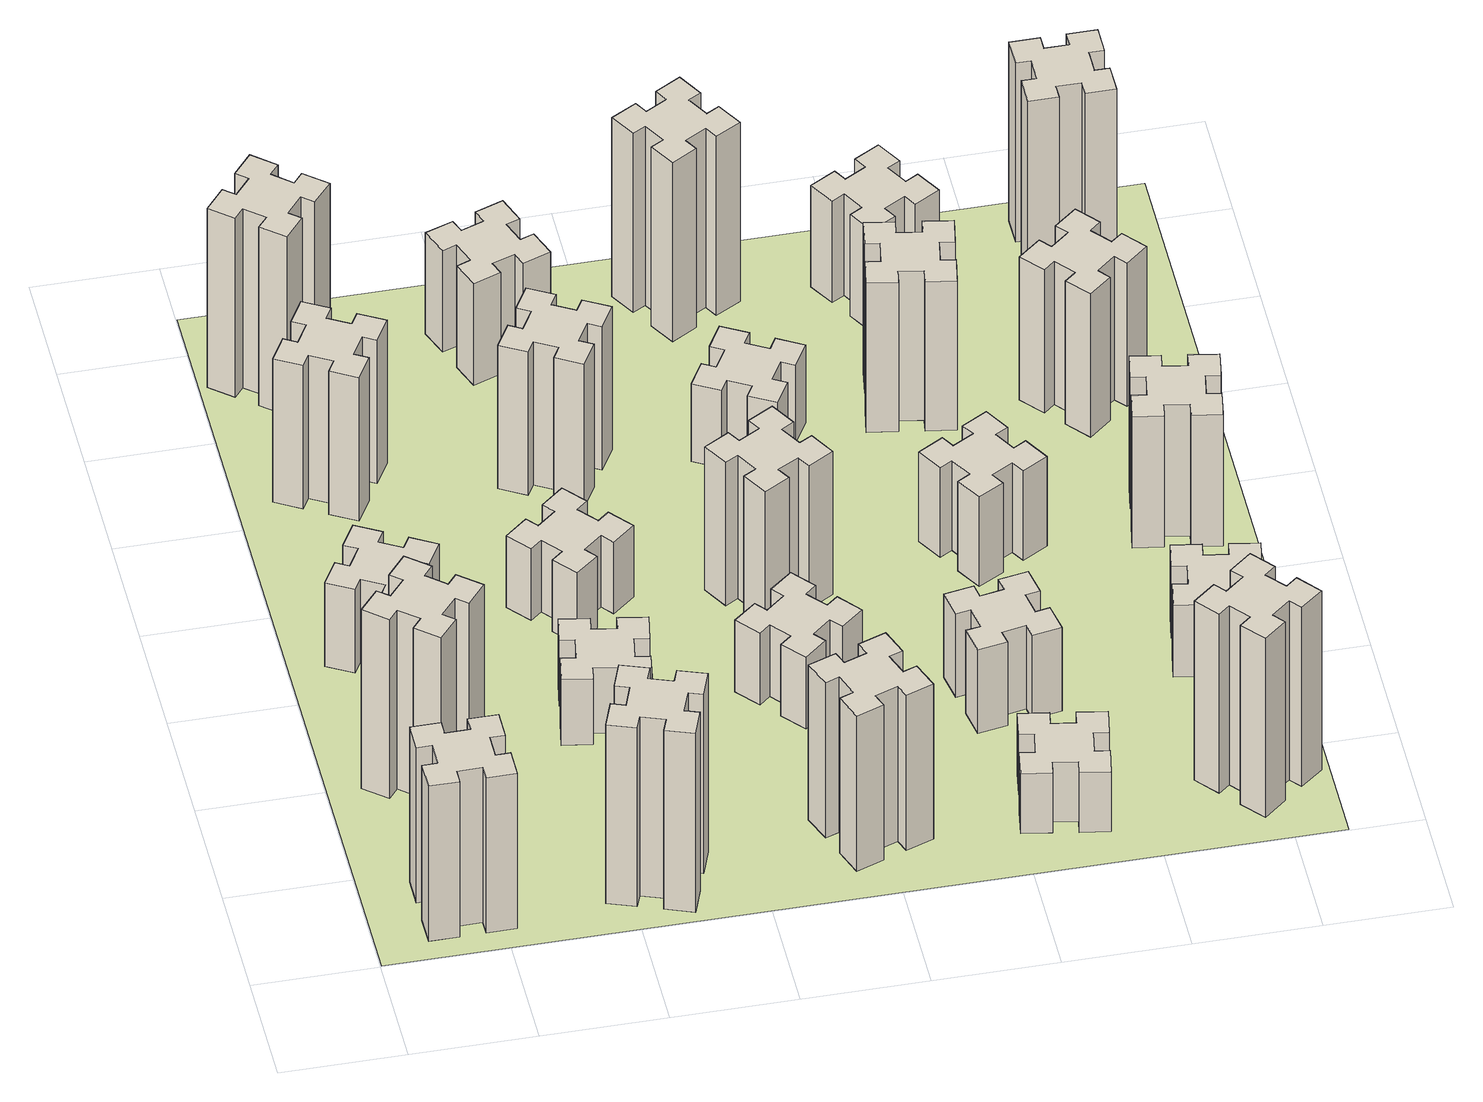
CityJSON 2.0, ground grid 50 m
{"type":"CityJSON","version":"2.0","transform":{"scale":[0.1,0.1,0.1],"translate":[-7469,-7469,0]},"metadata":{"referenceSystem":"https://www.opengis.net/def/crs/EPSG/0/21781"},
"CityObjects":{
"building1":{"type":"Building","attributes":{"class":"1000","function":"1000","usage":"1000","yearOfConstruction":2016,"roofType":"1000","measuredHeight":78,"storeysAboveGround":30,"storeysBelowGround":0},"geometry":[{"type":"Solid","lod":"1","boundaries":[[[[0,1,2,3,4,5,6,7,8,9,10,11,12,13,14,15,16,17,18,19]],[[17,16,20,21]],[[16,15,22,20]],[[15,14,23,22]],[[14,13,24,23]],[[13,12,25,24]],[[12,11,26,25]],[[11,10,27,26]],[[10,9,28,27]],[[9,8,29,28]],[[8,7,30,29]],[[7,6,31,30]],[[6,5,32,31]],[[5,4,33,32]],[[4,3,34,33]],[[3,2,35,34]],[[2,1,36,35]],[[1,0,37,36]],[[0,19,38,37]],[[19,18,39,38]],[[18,17,21,39]],[[24,25,26,27,28,29,30,31,32,33,34,35,36,37,38,39,21,20,22,23]]]]}]},
"building2":{"type":"Building","attributes":{"class":"1000","function":"1000","usage":"1000","yearOfConstruction":2016,"roofType":"1000","measuredHeight":90,"storeysAboveGround":30,"storeysBelowGround":0},"geometry":[{"type":"Solid","lod":"1","boundaries":[[[[40,41,42,43,44,45,46,47,48,49,50,51,52,53,54,55,56,57,58,59]],[[57,56,60,61]],[[56,55,62,60]],[[55,54,63,62]],[[54,53,64,63]],[[53,52,65,64]],[[52,51,66,65]],[[51,50,67,66]],[[50,49,68,67]],[[49,48,69,68]],[[48,47,70,69]],[[47,46,71,70]],[[46,45,72,71]],[[45,44,73,72]],[[44,43,74,73]],[[43,42,75,74]],[[42,41,76,75]],[[41,40,77,76]],[[40,59,78,77]],[[59,58,79,78]],[[58,57,61,79]],[[64,65,66,67,68,69,70,71,72,73,74,75,76,77,78,79,61,60,62,63]]]]}]},
"building3":{"type":"Building","attributes":{"class":"1000","function":"1000","usage":"1000","yearOfConstruction":2016,"roofType":"1000","measuredHeight":42,"storeysAboveGround":30,"storeysBelowGround":0},"geometry":[{"type":"Solid","lod":"1","boundaries":[[[[80,81,82,83,84,85,86,87,88,89,90,91,92,93,94,95,96,97,98,99]],[[97,96,100,101]],[[96,95,102,100]],[[95,94,103,102]],[[94,93,104,103]],[[93,92,105,104]],[[92,91,106,105]],[[91,90,107,106]],[[90,89,108,107]],[[89,88,109,108]],[[88,87,110,109]],[[87,86,111,110]],[[86,85,112,111]],[[85,84,113,112]],[[84,83,114,113]],[[83,82,115,114]],[[82,81,116,115]],[[81,80,117,116]],[[80,99,118,117]],[[99,98,119,118]],[[98,97,101,119]],[[104,105,106,107,108,109,110,111,112,113,114,115,116,117,118,119,101,100,102,103]]]]}]},
"building4":{"type":"Building","attributes":{"class":"1000","function":"1000","usage":"1000","yearOfConstruction":2016,"roofType":"1000","measuredHeight":72,"storeysAboveGround":30,"storeysBelowGround":0},"geometry":[{"type":"Solid","lod":"1","boundaries":[[[[120,121,122,123,124,125,126,127,128,129,130,131,132,133,134,135,136,137,138,139]],[[137,136,140,141]],[[136,135,142,140]],[[135,134,143,142]],[[134,133,144,143]],[[133,132,145,144]],[[132,131,146,145]],[[131,130,147,146]],[[130,129,148,147]],[[129,128,149,148]],[[128,127,150,149]],[[127,126,151,150]],[[126,125,152,151]],[[125,124,153,152]],[[124,123,154,153]],[[123,122,155,154]],[[122,121,156,155]],[[121,120,157,156]],[[120,139,158,157]],[[139,138,159,158]],[[138,137,141,159]],[[144,145,146,147,148,149,150,151,152,153,154,155,156,157,158,159,141,140,142,143]]]]}]},
"building5":{"type":"Building","attributes":{"class":"1000","function":"1000","usage":"1000","yearOfConstruction":2016,"roofType":"1000","measuredHeight":90,"storeysAboveGround":30,"storeysBelowGround":0},"geometry":[{"type":"Solid","lod":"1","boundaries":[[[[160,161,162,163,164,165,166,167,168,169,170,171,172,173,174,175,176,177,178,179]],[[177,176,180,181]],[[176,175,182,180]],[[175,174,183,182]],[[174,173,184,183]],[[173,172,185,184]],[[172,171,186,185]],[[171,170,187,186]],[[170,169,188,187]],[[169,168,189,188]],[[168,167,190,189]],[[167,166,191,190]],[[166,165,192,191]],[[165,164,193,192]],[[164,163,194,193]],[[163,162,195,194]],[[162,161,196,195]],[[161,160,197,196]],[[160,179,198,197]],[[179,178,199,198]],[[178,177,181,199]],[[184,185,186,187,188,189,190,191,192,193,194,195,196,197,198,199,181,180,182,183]]]]}]},
"building6":{"type":"Building","attributes":{"class":"1000","function":"1000","usage":"1000","yearOfConstruction":2016,"roofType":"1000","measuredHeight":90,"storeysAboveGround":30,"storeysBelowGround":0},"geometry":[{"type":"Solid","lod":"1","boundaries":[[[[200,201,202,203,204,205,206,207,208,209,210,211,212,213,214,215,216,217,218,219]],[[217,216,220,221]],[[216,215,222,220]],[[215,214,223,222]],[[214,213,224,223]],[[213,212,225,224]],[[212,211,226,225]],[[211,210,227,226]],[[210,209,228,227]],[[209,208,229,228]],[[208,207,230,229]],[[207,206,231,230]],[[206,205,232,231]],[[205,204,233,232]],[[204,203,234,233]],[[203,202,235,234]],[[202,201,236,235]],[[201,200,237,236]],[[200,219,238,237]],[[219,218,239,238]],[[218,217,221,239]],[[224,225,226,227,228,229,230,231,232,233,234,235,236,237,238,239,221,220,222,223]]]]}]},
"building7":{"type":"Building","attributes":{"class":"1000","function":"1000","usage":"1000","yearOfConstruction":2016,"roofType":"1000","measuredHeight":33,"storeysAboveGround":30,"storeysBelowGround":0},"geometry":[{"type":"Solid","lod":"1","boundaries":[[[[240,241,242,243,244,245,246,247,248,249,250,251,252,253,254,255,256,257,258,259]],[[257,256,260,261]],[[256,255,262,260]],[[255,254,263,262]],[[254,253,264,263]],[[253,252,265,264]],[[252,251,266,265]],[[251,250,267,266]],[[250,249,268,267]],[[249,248,269,268]],[[248,247,270,269]],[[247,246,271,270]],[[246,245,272,271]],[[245,244,273,272]],[[244,243,274,273]],[[243,242,275,274]],[[242,241,276,275]],[[241,240,277,276]],[[240,259,278,277]],[[259,258,279,278]],[[258,257,261,279]],[[264,265,266,267,268,269,270,271,272,273,274,275,276,277,278,279,261,260,262,263]]]]}]},
"building8":{"type":"Building","attributes":{"class":"1000","function":"1000","usage":"1000","yearOfConstruction":2016,"roofType":"1000","measuredHeight":36,"storeysAboveGround":30,"storeysBelowGround":0},"geometry":[{"type":"Solid","lod":"1","boundaries":[[[[280,281,282,283,284,285,286,287,288,289,290,291,292,293,294,295,296,297,298,299]],[[297,296,300,301]],[[296,295,302,300]],[[295,294,303,302]],[[294,293,304,303]],[[293,292,305,304]],[[292,291,306,305]],[[291,290,307,306]],[[290,289,308,307]],[[289,288,309,308]],[[288,287,310,309]],[[287,286,311,310]],[[286,285,312,311]],[[285,284,313,312]],[[284,283,314,313]],[[283,282,315,314]],[[282,281,316,315]],[[281,280,317,316]],[[280,299,318,317]],[[299,298,319,318]],[[298,297,301,319]],[[304,305,306,307,308,309,310,311,312,313,314,315,316,317,318,319,301,300,302,303]]]]}]},
"building9":{"type":"Building","attributes":{"class":"1000","function":"1000","usage":"1000","yearOfConstruction":2016,"roofType":"1000","measuredHeight":72,"storeysAboveGround":30,"storeysBelowGround":0},"geometry":[{"type":"Solid","lod":"1","boundaries":[[[[320,321,322,323,324,325,326,327,328,329,330,331,332,333,334,335,336,337,338,339]],[[337,336,340,341]],[[336,335,342,340]],[[335,334,343,342]],[[334,333,344,343]],[[333,332,345,344]],[[332,331,346,345]],[[331,330,347,346]],[[330,329,348,347]],[[329,328,349,348]],[[328,327,350,349]],[[327,326,351,350]],[[326,325,352,351]],[[325,324,353,352]],[[324,323,354,353]],[[323,322,355,354]],[[322,321,356,355]],[[321,320,357,356]],[[320,339,358,357]],[[339,338,359,358]],[[338,337,341,359]],[[344,345,346,347,348,349,350,351,352,353,354,355,356,357,358,359,341,340,342,343]]]]}]},
"building10":{"type":"Building","attributes":{"class":"1000","function":"1000","usage":"1000","yearOfConstruction":2016,"roofType":"1000","measuredHeight":78,"storeysAboveGround":30,"storeysBelowGround":0},"geometry":[{"type":"Solid","lod":"1","boundaries":[[[[360,361,362,363,364,365,366,367,368,369,370,371,372,373,374,375,376,377,378,379]],[[377,376,380,381]],[[376,375,382,380]],[[375,374,383,382]],[[374,373,384,383]],[[373,372,385,384]],[[372,371,386,385]],[[371,370,387,386]],[[370,369,388,387]],[[369,368,389,388]],[[368,367,390,389]],[[367,366,391,390]],[[366,365,392,391]],[[365,364,393,392]],[[364,363,394,393]],[[363,362,395,394]],[[362,361,396,395]],[[361,360,397,396]],[[360,379,398,397]],[[379,378,399,398]],[[378,377,381,399]],[[384,385,386,387,388,389,390,391,392,393,394,395,396,397,398,399,381,380,382,383]]]]}]},
"building11":{"type":"Building","attributes":{"class":"1000","function":"1000","usage":"1000","yearOfConstruction":2016,"roofType":"1000","measuredHeight":51,"storeysAboveGround":30,"storeysBelowGround":0},"geometry":[{"type":"Solid","lod":"1","boundaries":[[[[400,401,402,403,404,405,406,407,408,409,410,411,412,413,414,415,416,417,418,419]],[[417,416,420,421]],[[416,415,422,420]],[[415,414,423,422]],[[414,413,424,423]],[[413,412,425,424]],[[412,411,426,425]],[[411,410,427,426]],[[410,409,428,427]],[[409,408,429,428]],[[408,407,430,429]],[[407,406,431,430]],[[406,405,432,431]],[[405,404,433,432]],[[404,403,434,433]],[[403,402,435,434]],[[402,401,436,435]],[[401,400,437,436]],[[400,419,438,437]],[[419,418,439,438]],[[418,417,421,439]],[[424,425,426,427,428,429,430,431,432,433,434,435,436,437,438,439,421,420,422,423]]]]}]},
"building12":{"type":"Building","attributes":{"class":"1000","function":"1000","usage":"1000","yearOfConstruction":2016,"roofType":"1000","measuredHeight":36,"storeysAboveGround":30,"storeysBelowGround":0},"geometry":[{"type":"Solid","lod":"1","boundaries":[[[[440,441,442,443,444,445,446,447,448,449,450,451,452,453,454,455,456,457,458,459]],[[457,456,460,461]],[[456,455,462,460]],[[455,454,463,462]],[[454,453,464,463]],[[453,452,465,464]],[[452,451,466,465]],[[451,450,467,466]],[[450,449,468,467]],[[449,448,469,468]],[[448,447,470,469]],[[447,446,471,470]],[[446,445,472,471]],[[445,444,473,472]],[[444,443,474,473]],[[443,442,475,474]],[[442,441,476,475]],[[441,440,477,476]],[[440,459,478,477]],[[459,458,479,478]],[[458,457,461,479]],[[464,465,466,467,468,469,470,471,472,473,474,475,476,477,478,479,461,460,462,463]]]]}]},
"building13":{"type":"Building","attributes":{"class":"1000","function":"1000","usage":"1000","yearOfConstruction":2016,"roofType":"1000","measuredHeight":72,"storeysAboveGround":30,"storeysBelowGround":0},"geometry":[{"type":"Solid","lod":"1","boundaries":[[[[480,481,482,483,484,485,486,487,488,489,490,491,492,493,494,495,496,497,498,499]],[[497,496,500,501]],[[496,495,502,500]],[[495,494,503,502]],[[494,493,504,503]],[[493,492,505,504]],[[492,491,506,505]],[[491,490,507,506]],[[490,489,508,507]],[[489,488,509,508]],[[488,487,510,509]],[[487,486,511,510]],[[486,485,512,511]],[[485,484,513,512]],[[484,483,514,513]],[[483,482,515,514]],[[482,481,516,515]],[[481,480,517,516]],[[480,499,518,517]],[[499,498,519,518]],[[498,497,501,519]],[[504,505,506,507,508,509,510,511,512,513,514,515,516,517,518,519,501,500,502,503]]]]}]},
"building14":{"type":"Building","attributes":{"class":"1000","function":"1000","usage":"1000","yearOfConstruction":2016,"roofType":"1000","measuredHeight":39,"storeysAboveGround":30,"storeysBelowGround":0},"geometry":[{"type":"Solid","lod":"1","boundaries":[[[[520,521,522,523,524,525,526,527,528,529,530,531,532,533,534,535,536,537,538,539]],[[537,536,540,541]],[[536,535,542,540]],[[535,534,543,542]],[[534,533,544,543]],[[533,532,545,544]],[[532,531,546,545]],[[531,530,547,546]],[[530,529,548,547]],[[529,528,549,548]],[[528,527,550,549]],[[527,526,551,550]],[[526,525,552,551]],[[525,524,553,552]],[[524,523,554,553]],[[523,522,555,554]],[[522,521,556,555]],[[521,520,557,556]],[[520,539,558,557]],[[539,538,559,558]],[[538,537,541,559]],[[544,545,546,547,548,549,550,551,552,553,554,555,556,557,558,559,541,540,542,543]]]]}]},
"building15":{"type":"Building","attributes":{"class":"1000","function":"1000","usage":"1000","yearOfConstruction":2016,"roofType":"1000","measuredHeight":30,"storeysAboveGround":30,"storeysBelowGround":0},"geometry":[{"type":"Solid","lod":"1","boundaries":[[[[560,561,562,563,564,565,566,567,568,569,570,571,572,573,574,575,576,577,578,579]],[[577,576,580,581]],[[576,575,582,580]],[[575,574,583,582]],[[574,573,584,583]],[[573,572,585,584]],[[572,571,586,585]],[[571,570,587,586]],[[570,569,588,587]],[[569,568,589,588]],[[568,567,590,589]],[[567,566,591,590]],[[566,565,592,591]],[[565,564,593,592]],[[564,563,594,593]],[[563,562,595,594]],[[562,561,596,595]],[[561,560,597,596]],[[560,579,598,597]],[[579,578,599,598]],[[578,577,581,599]],[[584,585,586,587,588,589,590,591,592,593,594,595,596,597,598,599,581,580,582,583]]]]}]},
"building16":{"type":"Building","attributes":{"class":"1000","function":"1000","usage":"1000","yearOfConstruction":2016,"roofType":"1000","measuredHeight":90,"storeysAboveGround":30,"storeysBelowGround":0},"geometry":[{"type":"Solid","lod":"1","boundaries":[[[[600,601,602,603,604,605,606,607,608,609,610,611,612,613,614,615,616,617,618,619]],[[617,616,620,621]],[[616,615,622,620]],[[615,614,623,622]],[[614,613,624,623]],[[613,612,625,624]],[[612,611,626,625]],[[611,610,627,626]],[[610,609,628,627]],[[609,608,629,628]],[[608,607,630,629]],[[607,606,631,630]],[[606,605,632,631]],[[605,604,633,632]],[[604,603,634,633]],[[603,602,635,634]],[[602,601,636,635]],[[601,600,637,636]],[[600,619,638,637]],[[619,618,639,638]],[[618,617,621,639]],[[624,625,626,627,628,629,630,631,632,633,634,635,636,637,638,639,621,620,622,623]]]]}]},
"building17":{"type":"Building","attributes":{"class":"1000","function":"1000","usage":"1000","yearOfConstruction":2016,"roofType":"1000","measuredHeight":42,"storeysAboveGround":30,"storeysBelowGround":0},"geometry":[{"type":"Solid","lod":"1","boundaries":[[[[640,641,642,643,644,645,646,647,648,649,650,651,652,653,654,655,656,657,658,659]],[[657,656,660,661]],[[656,655,662,660]],[[655,654,663,662]],[[654,653,664,663]],[[653,652,665,664]],[[652,651,666,665]],[[651,650,667,666]],[[650,649,668,667]],[[649,648,669,668]],[[648,647,670,669]],[[647,646,671,670]],[[646,645,672,671]],[[645,644,673,672]],[[644,643,674,673]],[[643,642,675,674]],[[642,641,676,675]],[[641,640,677,676]],[[640,659,678,677]],[[659,658,679,678]],[[658,657,661,679]],[[664,665,666,667,668,669,670,671,672,673,674,675,676,677,678,679,661,660,662,663]]]]}]},
"building18":{"type":"Building","attributes":{"class":"1000","function":"1000","usage":"1000","yearOfConstruction":2016,"roofType":"1000","measuredHeight":45,"storeysAboveGround":30,"storeysBelowGround":0},"geometry":[{"type":"Solid","lod":"1","boundaries":[[[[680,681,682,683,684,685,686,687,688,689,690,691,692,693,694,695,696,697,698,699]],[[697,696,700,701]],[[696,695,702,700]],[[695,694,703,702]],[[694,693,704,703]],[[693,692,705,704]],[[692,691,706,705]],[[691,690,707,706]],[[690,689,708,707]],[[689,688,709,708]],[[688,687,710,709]],[[687,686,711,710]],[[686,685,712,711]],[[685,684,713,712]],[[684,683,714,713]],[[683,682,715,714]],[[682,681,716,715]],[[681,680,717,716]],[[680,699,718,717]],[[699,698,719,718]],[[698,697,701,719]],[[704,705,706,707,708,709,710,711,712,713,714,715,716,717,718,719,701,700,702,703]]]]}]},
"building19":{"type":"Building","attributes":{"class":"1000","function":"1000","usage":"1000","yearOfConstruction":2016,"roofType":"1000","measuredHeight":75,"storeysAboveGround":30,"storeysBelowGround":0},"geometry":[{"type":"Solid","lod":"1","boundaries":[[[[720,721,722,723,724,725,726,727,728,729,730,731,732,733,734,735,736,737,738,739]],[[737,736,740,741]],[[736,735,742,740]],[[735,734,743,742]],[[734,733,744,743]],[[733,732,745,744]],[[732,731,746,745]],[[731,730,747,746]],[[730,729,748,747]],[[729,728,749,748]],[[728,727,750,749]],[[727,726,751,750]],[[726,725,752,751]],[[725,724,753,752]],[[724,723,754,753]],[[723,722,755,754]],[[722,721,756,755]],[[721,720,757,756]],[[720,739,758,757]],[[739,738,759,758]],[[738,737,741,759]],[[744,745,746,747,748,749,750,751,752,753,754,755,756,757,758,759,741,740,742,743]]]]}]},
"building20":{"type":"Building","attributes":{"class":"1000","function":"1000","usage":"1000","yearOfConstruction":2016,"roofType":"1000","measuredHeight":90,"storeysAboveGround":30,"storeysBelowGround":0},"geometry":[{"type":"Solid","lod":"1","boundaries":[[[[760,761,762,763,764,765,766,767,768,769,770,771,772,773,774,775,776,777,778,779]],[[777,776,780,781]],[[776,775,782,780]],[[775,774,783,782]],[[774,773,784,783]],[[773,772,785,784]],[[772,771,786,785]],[[771,770,787,786]],[[770,769,788,787]],[[769,768,789,788]],[[768,767,790,789]],[[767,766,791,790]],[[766,765,792,791]],[[765,764,793,792]],[[764,763,794,793]],[[763,762,795,794]],[[762,761,796,795]],[[761,760,797,796]],[[760,779,798,797]],[[779,778,799,798]],[[778,777,781,799]],[[784,785,786,787,788,789,790,791,792,793,794,795,796,797,798,799,781,780,782,783]]]]}]},
"building21":{"type":"Building","attributes":{"class":"1000","function":"1000","usage":"1000","yearOfConstruction":2016,"roofType":"1000","measuredHeight":51,"storeysAboveGround":30,"storeysBelowGround":0},"geometry":[{"type":"Solid","lod":"1","boundaries":[[[[800,801,802,803,804,805,806,807,808,809,810,811,812,813,814,815,816,817,818,819]],[[817,816,820,821]],[[816,815,822,820]],[[815,814,823,822]],[[814,813,824,823]],[[813,812,825,824]],[[812,811,826,825]],[[811,810,827,826]],[[810,809,828,827]],[[809,808,829,828]],[[808,807,830,829]],[[807,806,831,830]],[[806,805,832,831]],[[805,804,833,832]],[[804,803,834,833]],[[803,802,835,834]],[[802,801,836,835]],[[801,800,837,836]],[[800,819,838,837]],[[819,818,839,838]],[[818,817,821,839]],[[824,825,826,827,828,829,830,831,832,833,834,835,836,837,838,839,821,820,822,823]]]]}]},
"building22":{"type":"Building","attributes":{"class":"1000","function":"1000","usage":"1000","yearOfConstruction":2016,"roofType":"1000","measuredHeight":36,"storeysAboveGround":30,"storeysBelowGround":0},"geometry":[{"type":"Solid","lod":"1","boundaries":[[[[840,841,842,843,844,845,846,847,848,849,850,851,852,853,854,855,856,857,858,859]],[[857,856,860,861]],[[856,855,862,860]],[[855,854,863,862]],[[854,853,864,863]],[[853,852,865,864]],[[852,851,866,865]],[[851,850,867,866]],[[850,849,868,867]],[[849,848,869,868]],[[848,847,870,869]],[[847,846,871,870]],[[846,845,872,871]],[[845,844,873,872]],[[844,843,874,873]],[[843,842,875,874]],[[842,841,876,875]],[[841,840,877,876]],[[840,859,878,877]],[[859,858,879,878]],[[858,857,861,879]],[[864,865,866,867,868,869,870,871,872,873,874,875,876,877,878,879,861,860,862,863]]]]}]},
"building23":{"type":"Building","attributes":{"class":"1000","function":"1000","usage":"1000","yearOfConstruction":2016,"roofType":"1000","measuredHeight":66,"storeysAboveGround":30,"storeysBelowGround":0},"geometry":[{"type":"Solid","lod":"1","boundaries":[[[[880,881,882,883,884,885,886,887,888,889,890,891,892,893,894,895,896,897,898,899]],[[897,896,900,901]],[[896,895,902,900]],[[895,894,903,902]],[[894,893,904,903]],[[893,892,905,904]],[[892,891,906,905]],[[891,890,907,906]],[[890,889,908,907]],[[889,888,909,908]],[[888,887,910,909]],[[887,886,911,910]],[[886,885,912,911]],[[885,884,913,912]],[[884,883,914,913]],[[883,882,915,914]],[[882,881,916,915]],[[881,880,917,916]],[[880,899,918,917]],[[899,898,919,918]],[[898,897,901,919]],[[904,905,906,907,908,909,910,911,912,913,914,915,916,917,918,919,901,900,902,903]]]]}]},
"building24":{"type":"Building","attributes":{"class":"1000","function":"1000","usage":"1000","yearOfConstruction":2016,"roofType":"1000","measuredHeight":72,"storeysAboveGround":30,"storeysBelowGround":0},"geometry":[{"type":"Solid","lod":"1","boundaries":[[[[920,921,922,923,924,925,926,927,928,929,930,931,932,933,934,935,936,937,938,939]],[[937,936,940,941]],[[936,935,942,940]],[[935,934,943,942]],[[934,933,944,943]],[[933,932,945,944]],[[932,931,946,945]],[[931,930,947,946]],[[930,929,948,947]],[[929,928,949,948]],[[928,927,950,949]],[[927,926,951,950]],[[926,925,952,951]],[[925,924,953,952]],[[924,923,954,953]],[[923,922,955,954]],[[922,921,956,955]],[[921,920,957,956]],[[920,939,958,957]],[[939,938,959,958]],[[938,937,941,959]],[[944,945,946,947,948,949,950,951,952,953,954,955,956,957,958,959,941,940,942,943]]]]}]},
"building25":{"type":"Building","attributes":{"class":"1000","function":"1000","usage":"1000","yearOfConstruction":2016,"roofType":"1000","measuredHeight":90,"storeysAboveGround":30,"storeysBelowGround":0},"geometry":[{"type":"Solid","lod":"1","boundaries":[[[[960,961,962,963,964,965,966,967,968,969,970,971,972,973,974,975,976,977,978,979]],[[977,976,980,981]],[[976,975,982,980]],[[975,974,983,982]],[[974,973,984,983]],[[973,972,985,984]],[[972,971,986,985]],[[971,970,987,986]],[[970,969,988,987]],[[969,968,989,988]],[[968,967,990,989]],[[967,966,991,990]],[[966,965,992,991]],[[965,964,993,992]],[[964,963,994,993]],[[963,962,995,994]],[[962,961,996,995]],[[961,960,997,996]],[[960,979,998,997]],[[979,978,999,998]],[[978,977,981,999]],[[984,985,986,987,988,989,990,991,992,993,994,995,996,997,998,999,981,980,982,983]]]]}]},
"landuse1":{"type":"LandUse","attributes":{"name":"plot1","function":"1010"},"geometry":[{"type":"MultiSurface","lod":"1","boundaries":[[[1000,1001,1002,1003]]]}]}
},
"vertices":[
[265,325,0],[265,225,0],[205,225,0],[205,105,0],[325,105,0],[325,165,0],[425,165,0],[425,105,0],[545,105,0],[545,225,0],[485,225,0],[485,325,0],[545,325,0],[545,445,0],[425,445,0],[425,385,0],[325,385,0],[325,445,0],[205,445,0],[205,325,0],[325,385,780],[325,445,780],[425,385,780],[425,445,780],[545,445,780],[545,325,780],[485,325,780],[485,225,780],[545,225,780],[545,105,780],[425,105,780],[425,165,780],[325,165,780],[325,105,780],[205,105,780],[205,225,780],[265,225,780],[265,325,780],[205,325,780],[205,445,780],
[484,1067,0],[408,1132,0],[446,1178,0],[354,1255,0],[277,1163,0],[323,1124,0],[259,1048,0],[213,1086,0],[136,994,0],[228,917,0],[266,963,0],[343,899,0],[304,853,0],[396,776,0],[473,868,0],[427,906,0],[492,983,0],[538,944,0],[615,1036,0],[523,1113,0],[492,983,900],[538,944,900],[427,906,900],[473,868,900],[396,776,900],[304,853,900],[343,899,900],[266,963,900],[228,917,900],[136,994,900],[213,1086,900],[259,1048,900],[323,1124,900],[277,1163,900],[354,1255,900],[446,1178,900],[408,1132,900],[484,1067,900],[523,1113,900],[615,1036,900],
[474,1826,0],[387,1876,0],[417,1928,0],[313,1988,0],[253,1884,0],[305,1854,0],[255,1767,0],[203,1797,0],[143,1693,0],[247,1633,0],[277,1685,0],[364,1635,0],[334,1583,0],[438,1523,0],[498,1627,0],[446,1657,0],[496,1744,0],[548,1714,0],[608,1818,0],[504,1878,0],[496,1744,420],[548,1714,420],[446,1657,420],[498,1627,420],[438,1523,420],[334,1583,420],[364,1635,420],[277,1685,420],[247,1633,420],[143,1693,420],[203,1797,420],[255,1767,420],[305,1854,420],[253,1884,420],[313,1988,420],[417,1928,420],[387,1876,420],[474,1826,420],[504,1878,420],[608,1818,420],
[446,2597,0],[496,2684,0],[548,2654,0],[608,2758,0],[504,2818,0],[474,2766,0],[387,2816,0],[417,2868,0],[313,2928,0],[253,2824,0],[305,2794,0],[255,2707,0],[203,2737,0],[143,2633,0],[247,2573,0],[277,2625,0],[364,2575,0],[334,2523,0],[438,2463,0],[498,2567,0],[364,2575,720],[334,2523,720],[277,2625,720],[247,2573,720],[143,2633,720],[203,2737,720],[255,2707,720],[305,2794,720],[253,2824,720],[313,2928,720],[417,2868,720],[387,2816,720],[474,2766,720],[504,2818,720],[608,2758,720],[548,2654,720],[496,2684,720],[446,2597,720],[498,2567,720],[438,2463,720],
[1029,360,0],[995,266,0],[939,287,0],[897,174,0],[1010,133,0],[1031,189,0],[1125,155,0],[1104,99,0],[1217,57,0],[1258,170,0],[1202,191,0],[1236,285,0],[1292,264,0],[1333,377,0],[1220,418,0],[1200,362,0],[1106,396,0],[1127,452,0],[1014,493,0],[973,380,0],[1106,396,900],[1127,452,900],[1200,362,900],[1220,418,900],[1333,377,900],[1292,264,900],[1236,285,900],[1202,191,900],[1258,170,900],[1217,57,900],[1104,99,900],[1125,155,900],[1031,189,900],[1010,133,900],[897,174,900],[939,287,900],[995,266,900],[1029,360,900],[973,380,900],[1014,493,900],
[384,3387,0],[308,3452,0],[346,3498,0],[254,3575,0],[177,3483,0],[223,3444,0],[159,3368,0],[113,3406,0],[36,3314,0],[128,3237,0],[166,3283,0],[243,3219,0],[204,3173,0],[296,3096,0],[373,3188,0],[327,3226,0],[392,3303,0],[438,3264,0],[515,3356,0],[423,3433,0],[392,3303,900],[438,3264,900],[327,3226,900],[373,3188,900],[296,3096,900],[204,3173,900],[243,3219,900],[166,3283,900],[128,3237,900],[36,3314,900],[113,3406,900],[159,3368,900],[223,3444,900],[177,3483,900],[254,3575,900],[346,3498,900],[308,3452,900],[384,3387,900],[423,3433,900],[515,3356,900],
[1047,1116,0],[1145,1098,0],[1135,1039,0],[1253,1018,0],[1274,1137,0],[1215,1147,0],[1232,1245,0],[1291,1235,0],[1312,1353,0],[1194,1374,0],[1184,1315,0],[1085,1332,0],[1096,1391,0],[977,1412,0],[957,1294,0],[1016,1284,0],[998,1185,0],[939,1196,0],[918,1077,0],[1037,1057,0],[998,1185,330],[939,1196,330],[1016,1284,330],[957,1294,330],[977,1412,330],[1096,1391,330],[1085,1332,330],[1184,1315,330],[1194,1374,330],[1312,1353,330],[1291,1235,330],[1232,1245,330],[1215,1147,330],[1274,1137,330],[1253,1018,330],[1135,1039,330],[1145,1098,330],[1047,1116,330],[1037,1057,330],[918,1077,330],
[1232,1888,0],[1167,1964,0],[1213,2003,0],[1136,2095,0],[1044,2018,0],[1083,1972,0],[1006,1907,0],[968,1953,0],[876,1876,0],[953,1784,0],[999,1823,0],[1063,1746,0],[1017,1708,0],[1094,1616,0],[1186,1693,0],[1148,1739,0],[1224,1803,0],[1263,1757,0],[1355,1834,0],[1278,1926,0],[1224,1803,360],[1263,1757,360],[1148,1739,360],[1186,1693,360],[1094,1616,360],[1017,1708,360],[1063,1746,360],[999,1823,360],[953,1784,360],[876,1876,360],[968,1953,360],[1006,1907,360],[1083,1972,360],[1044,2018,360],[1136,2095,360],[1213,2003,360],[1167,1964,360],[1232,1888,360],[1278,1926,360],[1355,1834,360],
[1314,2666,0],[1227,2716,0],[1257,2768,0],[1153,2828,0],[1093,2724,0],[1145,2694,0],[1095,2607,0],[1043,2637,0],[983,2533,0],[1087,2473,0],[1117,2525,0],[1204,2475,0],[1174,2423,0],[1278,2363,0],[1338,2467,0],[1286,2497,0],[1336,2584,0],[1388,2554,0],[1448,2658,0],[1344,2718,0],[1336,2584,720],[1388,2554,720],[1286,2497,720],[1338,2467,720],[1278,2363,720],[1174,2423,720],[1204,2475,720],[1117,2525,720],[1087,2473,720],[983,2533,720],[1043,2637,720],[1095,2607,720],[1145,2694,720],[1093,2724,720],[1153,2828,720],[1257,2768,720],[1227,2716,720],[1314,2666,720],[1344,2718,720],[1448,2658,720],
[1965,496,0],[1871,462,0],[1850,518,0],[1737,477,0],[1779,364,0],[1835,385,0],[1869,291,0],[1813,270,0],[1854,157,0],[1967,199,0],[1946,255,0],[2040,289,0],[2060,233,0],[2173,274,0],[2132,387,0],[2076,366,0],[2042,460,0],[2098,480,0],[2057,593,0],[1944,552,0],[2042,460,780],[2098,480,780],[2076,366,780],[2132,387,780],[2173,274,780],[2060,233,780],[2040,289,780],[1946,255,780],[1967,199,780],[1854,157,780],[1813,270,780],[1869,291,780],[1835,385,780],[1779,364,780],[1737,477,780],[1850,518,780],[1871,462,780],[1965,496,780],[1944,552,780],[2057,593,780],
[1125,3456,0],[1031,3422,0],[1010,3478,0],[897,3437,0],[939,3324,0],[995,3345,0],[1029,3251,0],[973,3230,0],[1014,3117,0],[1127,3159,0],[1106,3215,0],[1200,3249,0],[1220,3193,0],[1333,3234,0],[1292,3347,0],[1236,3326,0],[1202,3420,0],[1258,3440,0],[1217,3553,0],[1104,3512,0],[1202,3420,510],[1258,3440,510],[1236,3326,510],[1292,3347,510],[1333,3234,510],[1220,3193,510],[1200,3249,510],[1106,3215,510],[1127,3159,510],[1014,3117,510],[973,3230,510],[1029,3251,510],[995,3345,510],[939,3324,510],[897,3437,510],[1010,3478,510],[1031,3422,510],[1125,3456,510],[1104,3512,510],[1217,3553,510],
[1823,1332,0],[1746,1267,0],[1708,1313,0],[1616,1236,0],[1693,1144,0],[1739,1183,0],[1803,1106,0],[1757,1068,0],[1834,976,0],[1926,1053,0],[1888,1099,0],[1964,1163,0],[2003,1117,0],[2095,1194,0],[2018,1286,0],[1972,1248,0],[1907,1324,0],[1953,1363,0],[1876,1455,0],[1784,1378,0],[1907,1324,360],[1953,1363,360],[1972,1248,360],[2018,1286,360],[2095,1194,360],[2003,1117,360],[1964,1163,360],[1888,1099,360],[1926,1053,360],[1834,976,360],[1757,1068,360],[1803,1106,360],[1739,1183,360],[1693,1144,360],[1616,1236,360],[1708,1313,360],[1746,1267,360],[1823,1332,360],[1784,1378,360],[1876,1455,360],
[1976,1767,0],[1926,1854,0],[1978,1884,0],[1918,1988,0],[1814,1928,0],[1844,1876,0],[1757,1826,0],[1727,1878,0],[1623,1818,0],[1683,1714,0],[1735,1744,0],[1785,1657,0],[1733,1627,0],[1793,1523,0],[1897,1583,0],[1867,1635,0],[1954,1685,0],[1984,1633,0],[2088,1693,0],[2028,1797,0],[1954,1685,720],[1984,1633,720],[1867,1635,720],[1897,1583,720],[1793,1523,720],[1733,1627,720],[1785,1657,720],[1735,1744,720],[1683,1714,720],[1623,1818,720],[1727,1878,720],[1757,1826,720],[1844,1876,720],[1814,1928,720],[1918,1988,720],[1978,1884,720],[1926,1854,720],[1976,1767,720],[2028,1797,720],[2088,1693,720],
[2026,2497,0],[2076,2584,0],[2128,2554,0],[2188,2658,0],[2084,2718,0],[2054,2666,0],[1967,2716,0],[1997,2768,0],[1893,2828,0],[1833,2724,0],[1885,2694,0],[1835,2607,0],[1783,2637,0],[1723,2533,0],[1827,2473,0],[1857,2525,0],[1944,2475,0],[1914,2423,0],[2018,2363,0],[2078,2467,0],[1944,2475,390],[1914,2423,390],[1857,2525,390],[1827,2473,390],[1723,2533,390],[1783,2637,390],[1835,2607,390],[1885,2694,390],[1833,2724,390],[1893,2828,390],[1997,2768,390],[1967,2716,390],[2054,2666,390],[2084,2718,390],[2188,2658,390],[2128,2554,390],[2076,2584,390],[2026,2497,390],[2078,2467,390],[2018,2363,390],
[2596,444,0],[2578,345,0],[2519,356,0],[2498,237,0],[2617,217,0],[2627,276,0],[2725,258,0],[2715,199,0],[2833,178,0],[2854,297,0],[2795,307,0],[2812,405,0],[2871,395,0],[2892,513,0],[2774,534,0],[2764,475,0],[2665,492,0],[2676,551,0],[2557,572,0],[2537,454,0],[2665,492,300],[2676,551,300],[2764,475,300],[2774,534,300],[2892,513,300],[2871,395,300],[2812,405,300],[2795,307,300],[2854,297,300],[2833,178,300],[2715,199,300],[2725,258,300],[2627,276,300],[2617,217,300],[2498,237,300],[2519,356,300],[2578,345,300],[2596,444,300],[2537,454,300],[2557,572,300],
[1844,3556,0],[1757,3506,0],[1727,3558,0],[1623,3498,0],[1683,3394,0],[1735,3424,0],[1785,3337,0],[1733,3307,0],[1793,3203,0],[1897,3263,0],[1867,3315,0],[1954,3365,0],[1984,3313,0],[2088,3373,0],[2028,3477,0],[1976,3447,0],[1926,3534,0],[1978,3564,0],[1918,3668,0],[1814,3608,0],[1926,3534,900],[1978,3564,900],[1976,3447,900],[2028,3477,900],[2088,3373,900],[1984,3313,900],[1954,3365,900],[1867,3315,900],[1897,3263,900],[1793,3203,900],[1733,3307,900],[1785,3337,900],[1735,3424,900],[1683,3394,900],[1623,3498,900],[1727,3558,900],[1757,3506,900],[1844,3556,900],[1814,3608,900],[1918,3668,900],
[2625,1132,0],[2527,1115,0],[2517,1174,0],[2398,1153,0],[2419,1035,0],[2478,1045,0],[2496,947,0],[2437,937,0],[2457,818,0],[2576,839,0],[2565,898,0],[2664,916,0],[2674,857,0],[2792,877,0],[2771,996,0],[2712,985,0],[2695,1084,0],[2754,1094,0],[2733,1212,0],[2615,1191,0],[2695,1084,420],[2754,1094,420],[2712,985,420],[2771,996,420],[2792,877,420],[2674,857,420],[2664,916,420],[2565,898,420],[2576,839,420],[2457,818,420],[2437,937,420],[2496,947,420],[2478,1045,420],[2419,1035,420],[2398,1153,420],[2517,1174,420],[2527,1115,420],[2625,1132,420],[2615,1191,420],[2733,1212,420],
[2575,1844,0],[2625,1757,0],[2573,1727,0],[2633,1623,0],[2737,1683,0],[2707,1735,0],[2794,1785,0],[2824,1733,0],[2928,1793,0],[2868,1897,0],[2816,1867,0],[2766,1954,0],[2818,1984,0],[2758,2088,0],[2654,2028,0],[2684,1976,0],[2597,1926,0],[2567,1978,0],[2463,1918,0],[2523,1814,0],[2597,1926,450],[2567,1978,450],[2684,1976,450],[2654,2028,450],[2758,2088,450],[2818,1984,450],[2766,1954,450],[2816,1867,450],[2868,1897,450],[2928,1793,450],[2824,1733,450],[2794,1785,450],[2707,1735,450],[2737,1683,450],[2633,1623,450],[2573,1727,450],[2625,1757,450],[2575,1844,450],[2523,1814,450],[2463,1918,450],
[2664,2795,0],[2565,2812,0],[2576,2871,0],[2457,2892,0],[2437,2774,0],[2496,2764,0],[2478,2665,0],[2419,2676,0],[2398,2557,0],[2517,2537,0],[2527,2596,0],[2625,2578,0],[2615,2519,0],[2733,2498,0],[2754,2617,0],[2695,2627,0],[2712,2725,0],[2771,2715,0],[2792,2833,0],[2674,2854,0],[2712,2725,750],[2771,2715,750],[2695,2627,750],[2754,2617,750],[2733,2498,750],[2615,2519,750],[2625,2578,750],[2527,2596,750],[2517,2537,750],[2398,2557,750],[2419,2676,750],[2478,2665,750],[2496,2764,750],[2437,2774,750],[2457,2892,750],[2576,2871,750],[2565,2812,750],[2664,2795,750],[2674,2854,750],[2792,2833,750],
[3468,259,0],[3544,323,0],[3583,277,0],[3675,354,0],[3598,446,0],[3552,408,0],[3487,484,0],[3533,523,0],[3456,615,0],[3364,538,0],[3403,492,0],[3326,427,0],[3288,473,0],[3196,396,0],[3273,304,0],[3319,343,0],[3383,266,0],[3337,228,0],[3414,136,0],[3506,213,0],[3383,266,900],[3337,228,900],[3319,343,900],[3273,304,900],[3196,396,900],[3288,473,900],[3326,427,900],[3403,492,900],[3364,538,900],[3456,615,900],[3533,523,900],[3487,484,900],[3552,408,900],[3598,446,900],[3675,354,900],[3583,277,900],[3544,323,900],[3468,259,900],[3506,213,900],[3414,136,900],
[2716,3347,0],[2666,3434,0],[2718,3464,0],[2658,3568,0],[2554,3508,0],[2584,3456,0],[2497,3406,0],[2467,3458,0],[2363,3398,0],[2423,3294,0],[2475,3324,0],[2525,3237,0],[2473,3207,0],[2533,3103,0],[2637,3163,0],[2607,3215,0],[2694,3265,0],[2724,3213,0],[2828,3273,0],[2768,3377,0],[2694,3265,510],[2724,3213,510],[2607,3215,510],[2637,3163,510],[2533,3103,510],[2473,3207,510],[2525,3237,510],[2475,3324,510],[2423,3294,510],[2363,3398,510],[2467,3458,510],[2497,3406,510],[2584,3456,510],[2554,3508,510],[2658,3568,510],[2718,3464,510],[2666,3434,510],[2716,3347,510],[2768,3377,510],[2828,3273,510],
[3367,1016,0],[3465,998,0],[3455,939,0],[3573,918,0],[3594,1037,0],[3535,1047,0],[3552,1145,0],[3611,1135,0],[3632,1253,0],[3514,1274,0],[3504,1215,0],[3405,1232,0],[3416,1291,0],[3297,1312,0],[3277,1194,0],[3336,1184,0],[3318,1085,0],[3259,1096,0],[3238,977,0],[3357,957,0],[3318,1085,360],[3259,1096,360],[3336,1184,360],[3277,1194,360],[3297,1312,360],[3416,1291,360],[3405,1232,360],[3504,1215,360],[3514,1274,360],[3632,1253,360],[3611,1135,360],[3552,1145,360],[3535,1047,360],[3594,1037,360],[3573,918,360],[3455,939,360],[3465,998,360],[3367,1016,360],[3357,957,360],[3238,977,360],
[3535,1787,0],[3552,1885,0],[3611,1875,0],[3632,1993,0],[3514,2014,0],[3504,1955,0],[3405,1972,0],[3416,2031,0],[3297,2052,0],[3277,1934,0],[3336,1924,0],[3318,1825,0],[3259,1836,0],[3238,1717,0],[3357,1697,0],[3367,1756,0],[3465,1738,0],[3455,1679,0],[3573,1658,0],[3594,1777,0],[3465,1738,660],[3455,1679,660],[3367,1756,660],[3357,1697,660],[3238,1717,660],[3259,1836,660],[3318,1825,660],[3336,1924,660],[3277,1934,660],[3297,2052,660],[3416,2031,660],[3405,1972,660],[3504,1955,660],[3514,2014,660],[3632,1993,660],[3611,1875,660],[3552,1885,660],[3535,1787,660],[3594,1777,660],[3573,1658,660],
[3119,2563,0],[3183,2486,0],[3137,2448,0],[3214,2356,0],[3306,2433,0],[3268,2479,0],[3344,2543,0],[3383,2497,0],[3475,2574,0],[3398,2666,0],[3352,2628,0],[3287,2704,0],[3333,2743,0],[3256,2835,0],[3164,2758,0],[3203,2712,0],[3126,2647,0],[3088,2693,0],[2996,2616,0],[3073,2524,0],[3126,2647,720],[3088,2693,720],[3203,2712,720],[3164,2758,720],[3256,2835,720],[3333,2743,720],[3287,2704,720],[3352,2628,720],[3398,2666,720],[3475,2574,720],[3383,2497,720],[3344,2543,720],[3268,2479,720],[3306,2433,720],[3214,2356,720],[3137,2448,720],[3183,2486,720],[3119,2563,720],[3073,2524,720],[2996,2616,720],
[3285,3325,0],[3385,3325,0],[3385,3265,0],[3505,3265,0],[3505,3385,0],[3445,3385,0],[3445,3485,0],[3505,3485,0],[3505,3605,0],[3385,3605,0],[3385,3545,0],[3285,3545,0],[3285,3605,0],[3165,3605,0],[3165,3485,0],[3225,3485,0],[3225,3385,0],[3165,3385,0],[3165,3265,0],[3285,3265,0],[3225,3385,900],[3165,3385,900],[3225,3485,900],[3165,3485,900],[3165,3605,900],[3285,3605,900],[3285,3545,900],[3385,3545,900],[3385,3605,900],[3505,3605,900],[3505,3485,900],[3445,3485,900],[3445,3385,900],[3505,3385,900],[3505,3265,900],[3385,3265,900],[3385,3325,900],[3285,3325,900],[3285,3265,900],[3165,3265,900],
[5,3705,0],[3705,3705,0],[3705,5,0],[5,5,0]
]}
